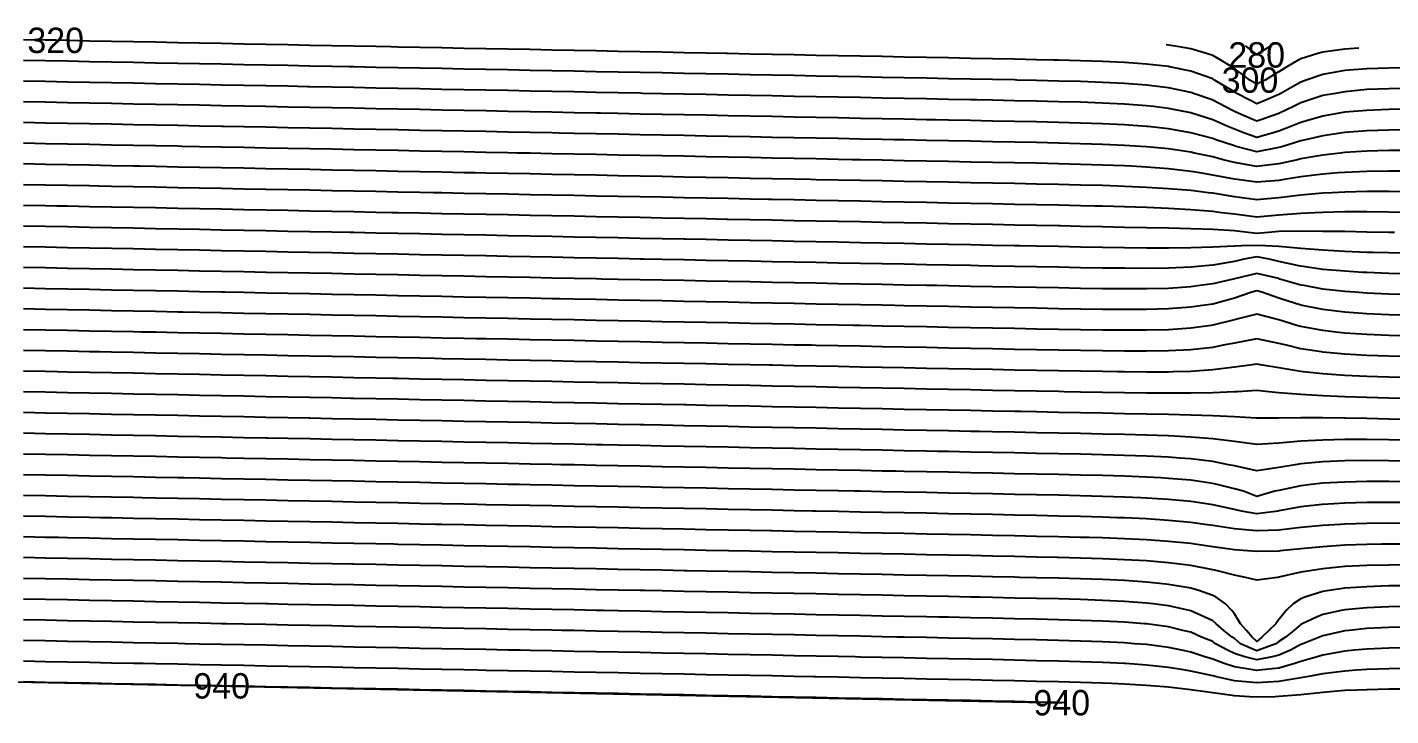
# Model space of a CAD drawing. Header units: metres. Extents: x 2416 to 4584, y 31 to 133.
# Drawn here: x 4315.7 to 4450, y 31.4 to 99.3 of the extents above; entities that cross this region are included whole.
import ezdxf
from ezdxf.enums import TextEntityAlignment as Align

# ---------------------------------------------------------------- set-up
doc = ezdxf.new("R2010")
doc.units = ezdxf.units.M
for name, color, linetype in [('Vs_280', 7, 'Continuous'), ('Vs_300', 7, 'Continuous'), ('Vs_320', 7, 'Continuous'), ('Vs_340', 7, 'Continuous'), ('Vs_360', 7, 'Continuous'), ('Vs_380', 7, 'Continuous'), ('Vs_400', 7, 'Continuous'), ('Vs_420', 7, 'Continuous'), ('Vs_440', 7, 'Continuous'), ('Vs_460', 7, 'Continuous'), ('Vs_480', 7, 'Continuous'), ('Vs_500', 7, 'Continuous'), ('Vs_520', 7, 'Continuous'), ('Vs_540', 7, 'Continuous'), ('Vs_560', 7, 'Continuous'), ('Vs_580', 7, 'Continuous'), ('Vs_600', 7, 'Continuous'), ('Vs_620', 7, 'Continuous'), ('Vs_640', 7, 'Continuous'), ('Vs_660', 7, 'Continuous'), ('Vs_680', 7, 'Continuous'), ('Vs_700', 7, 'Continuous'), ('Vs_720', 7, 'Continuous'), ('Vs_740', 7, 'Continuous'), ('Vs_760', 7, 'Continuous'), ('Vs_780', 7, 'Continuous'), ('Vs_800', 7, 'Continuous'), ('Vs_820', 7, 'Continuous'), ('Vs_840', 7, 'Continuous'), ('Vs_860', 7, 'Continuous'), ('Vs_880', 7, 'Continuous'), ('Vs_900', 7, 'Continuous'), ('Vs_920', 7, 'Continuous'), ('Vs_940', 7, 'Continuous')]:
    doc.layers.add(name, color=color, linetype=linetype)

msp = doc.modelspace()

# ---------------------------------------------------------------- linework, layer by layer
at = {"layer": 'Vs_280'}
msp.add_lwpolyline([(4438.09, 97.36), (4438.02, 97.33), (4436.92, 96.67), (4436.77, 96.54), (4436.66, 96.67), (4435.79, 97.33), (4435.68, 97.4)], dxfattribs=at)
at = {"layer": 'Vs_300'}
msp.add_lwpolyline([(4446.82, 97.2), (4445.44, 97.11), (4443.28, 96.81), (4442.8, 96.67), (4441.11, 96.16), (4440.85, 96.02), (4439.73, 95.37), (4438.94, 94.88), (4438.67, 94.71), (4437.59, 94.06), (4436.77, 93.67), (4436.11, 94.06), (4435.24, 94.71), (4434.6, 95.18), (4434.31, 95.37), (4433.25, 96.02), (4432.44, 96.47), (4431.82, 96.67), (4430.27, 97.14), (4429.16, 97.33), (4428.1, 97.5), (4427.85, 97.52)], dxfattribs=at)
at = {"layer": 'Vs_320'}
msp.add_lwpolyline([(4451.95, 95.27), (4449.78, 95.25), (4447.61, 95.18), (4445.44, 95), (4443.81, 94.71), (4443.28, 94.62), (4441.65, 94.06), (4441.11, 93.87), (4440.31, 93.41), (4439.14, 92.75), (4438.94, 92.65), (4437.72, 92.1), (4436.77, 91.73), (4436.02, 92.1), (4434.83, 92.75), (4434.6, 92.9), (4433.72, 93.41), (4432.62, 94.06), (4432.44, 94.17), (4430.95, 94.71), (4430.27, 94.95), (4428.2, 95.37), (4428.1, 95.39), (4425.93, 95.63), (4423.76, 95.78), (4421.59, 95.88), (4419.43, 95.95), (4417.26, 96.01), (4416.79, 96.02), (4415.09, 96.06), (4412.92, 96.11), (4410.75, 96.15), (4408.59, 96.2), (4406.42, 96.24), (4404.25, 96.28), (4402.08, 96.33), (4399.91, 96.37), (4397.75, 96.41), (4395.58, 96.45), (4393.41, 96.5), (4391.24, 96.54), (4389.07, 96.58), (4386.91, 96.63), (4384.74, 96.67), (4384.51, 96.67), (4382.57, 96.71), (4380.4, 96.75), (4378.23, 96.8), (4376.07, 96.84), (4373.9, 96.88), (4371.73, 96.93), (4369.56, 96.97), (4367.39, 97.01), (4365.23, 97.06), (4363.06, 97.1), (4360.89, 97.14), (4358.72, 97.18), (4356.55, 97.23), (4354.38, 97.27), (4352.22, 97.31), (4351.52, 97.33), (4350.05, 97.36), (4347.88, 97.4), (4345.71, 97.44), (4343.54, 97.48), (4341.38, 97.53), (4339.21, 97.57), (4337.04, 97.61), (4334.87, 97.66), (4332.7, 97.7), (4330.54, 97.74), (4328.37, 97.79), (4326.2, 97.83), (4324.03, 97.87), (4321.86, 97.91), (4319.7, 97.96), (4318.53, 97.98), (4317.53, 98), (4315.36, 98.04)], dxfattribs=at)
at = {"layer": 'Vs_340'}
msp.add_lwpolyline([(4451.95, 93.23), (4449.78, 93.2), (4447.61, 93.12), (4445.44, 92.92), (4444.52, 92.75), (4443.28, 92.53), (4442.01, 92.1), (4441.11, 91.81), (4440.4, 91.45), (4439.02, 90.79), (4438.94, 90.76), (4437.18, 90.14), (4436.77, 90.01), (4436.44, 90.14), (4434.94, 90.79), (4434.6, 90.97), (4433.64, 91.45), (4432.44, 92.08), (4432.38, 92.1), (4430.54, 92.75), (4430.27, 92.85), (4428.1, 93.31), (4427.28, 93.41), (4425.93, 93.57), (4423.76, 93.73), (4421.59, 93.83), (4419.43, 93.91), (4417.26, 93.97), (4415.09, 94.02), (4413.15, 94.06), (4412.92, 94.07), (4410.75, 94.11), (4408.59, 94.15), (4406.42, 94.2), (4404.25, 94.24), (4402.08, 94.28), (4399.91, 94.33), (4397.75, 94.37), (4395.58, 94.41), (4393.41, 94.46), (4391.24, 94.5), (4389.07, 94.54), (4386.91, 94.58), (4384.74, 94.63), (4382.57, 94.67), (4380.4, 94.71), (4380.4, 94.71), (4378.23, 94.76), (4376.07, 94.8), (4373.9, 94.84), (4371.73, 94.89), (4369.56, 94.93), (4367.39, 94.97), (4365.23, 95.01), (4363.06, 95.06), (4360.89, 95.1), (4358.72, 95.14), (4356.55, 95.19), (4354.38, 95.23), (4352.22, 95.27), (4350.05, 95.31), (4347.88, 95.36), (4347.41, 95.37), (4345.71, 95.4), (4343.54, 95.44), (4341.38, 95.49), (4339.21, 95.53), (4337.04, 95.57), (4334.87, 95.62), (4332.7, 95.66), (4330.54, 95.7), (4328.37, 95.74), (4326.2, 95.79), (4324.03, 95.83), (4321.86, 95.87), (4319.7, 95.92), (4317.53, 95.96), (4315.36, 96)], dxfattribs=at)
at = {"layer": 'Vs_360'}
msp.add_lwpolyline([(4451.95, 91.19), (4449.78, 91.16), (4447.61, 91.08), (4445.44, 90.89), (4444.88, 90.79), (4443.28, 90.52), (4441.99, 90.14), (4441.11, 89.89), (4440.13, 89.49), (4438.94, 89.04), (4438.29, 88.83), (4436.77, 88.41), (4435.56, 88.83), (4434.6, 89.22), (4433.94, 89.49), (4432.44, 90.14), (4432.44, 90.15), (4430.38, 90.79), (4430.27, 90.83), (4428.1, 91.27), (4426.6, 91.45), (4425.93, 91.53), (4423.76, 91.69), (4421.59, 91.79), (4419.43, 91.87), (4417.26, 91.93), (4415.09, 91.98), (4412.92, 92.02), (4410.75, 92.07), (4409.21, 92.1), (4408.59, 92.11), (4406.42, 92.16), (4404.25, 92.2), (4402.08, 92.24), (4399.91, 92.29), (4397.75, 92.33), (4395.58, 92.37), (4393.41, 92.41), (4391.24, 92.46), (4389.07, 92.5), (4386.91, 92.54), (4384.74, 92.59), (4382.57, 92.63), (4380.4, 92.67), (4378.23, 92.72), (4376.29, 92.75), (4376.07, 92.76), (4373.9, 92.8), (4371.73, 92.84), (4369.56, 92.89), (4367.39, 92.93), (4365.23, 92.97), (4363.06, 93.02), (4360.89, 93.06), (4358.72, 93.1), (4356.55, 93.14), (4354.38, 93.19), (4352.22, 93.23), (4350.05, 93.27), (4347.88, 93.32), (4345.71, 93.36), (4343.54, 93.4), (4343.3, 93.41), (4341.38, 93.45), (4339.21, 93.49), (4337.04, 93.53), (4334.87, 93.57), (4332.7, 93.62), (4330.54, 93.66), (4328.37, 93.7), (4326.2, 93.75), (4324.03, 93.79), (4321.86, 93.83), (4319.7, 93.87), (4317.53, 93.92), (4315.36, 93.96)], dxfattribs=at)
at = {"layer": 'Vs_380'}
msp.add_lwpolyline([(4451.95, 89.15), (4449.78, 89.13), (4447.61, 89.06), (4445.44, 88.9), (4445.02, 88.83), (4443.28, 88.58), (4441.59, 88.18), (4441.11, 88.07), (4439.34, 87.53), (4438.94, 87.42), (4436.77, 86.99), (4434.74, 87.53), (4434.6, 87.57), (4432.76, 88.18), (4432.44, 88.3), (4430.42, 88.83), (4430.27, 88.88), (4428.1, 89.26), (4426.06, 89.49), (4425.93, 89.5), (4423.76, 89.65), (4421.59, 89.75), (4419.43, 89.83), (4417.26, 89.88), (4415.09, 89.94), (4412.92, 89.98), (4410.75, 90.03), (4408.59, 90.07), (4406.42, 90.12), (4405.15, 90.14), (4404.25, 90.16), (4402.08, 90.2), (4399.91, 90.24), (4397.75, 90.29), (4395.58, 90.33), (4393.41, 90.37), (4391.24, 90.42), (4389.07, 90.46), (4386.91, 90.5), (4384.74, 90.55), (4382.57, 90.59), (4380.4, 90.63), (4378.23, 90.67), (4376.07, 90.72), (4373.9, 90.76), (4372.18, 90.79), (4371.73, 90.8), (4369.56, 90.85), (4367.39, 90.89), (4365.23, 90.93), (4363.06, 90.97), (4360.89, 91.02), (4358.72, 91.06), (4356.55, 91.1), (4354.38, 91.15), (4352.22, 91.19), (4350.05, 91.23), (4347.88, 91.28), (4345.71, 91.32), (4343.54, 91.36), (4341.38, 91.4), (4339.21, 91.45), (4339.18, 91.45), (4337.04, 91.49), (4334.87, 91.53), (4332.7, 91.58), (4330.54, 91.62), (4328.37, 91.66), (4326.2, 91.7), (4324.03, 91.75), (4321.86, 91.79), (4319.7, 91.83), (4317.53, 91.88), (4315.36, 91.92)], dxfattribs=at)
at = {"layer": 'Vs_400'}
msp.add_lwpolyline([(4451.95, 87.12), (4449.78, 87.11), (4447.61, 87.05), (4445.44, 86.93), (4445, 86.87), (4443.28, 86.68), (4441.11, 86.3), (4440.8, 86.22), (4438.94, 85.82), (4437.01, 85.57), (4436.77, 85.54), (4436.6, 85.57), (4434.6, 85.95), (4433.48, 86.22), (4432.44, 86.5), (4430.66, 86.87), (4430.27, 86.96), (4428.1, 87.28), (4425.93, 87.49), (4425.33, 87.53), (4423.76, 87.63), (4421.59, 87.72), (4419.43, 87.79), (4417.26, 87.85), (4415.09, 87.9), (4412.92, 87.94), (4410.75, 87.99), (4408.59, 88.03), (4406.42, 88.07), (4404.25, 88.12), (4402.08, 88.16), (4401.05, 88.18), (4399.91, 88.2), (4397.75, 88.25), (4395.58, 88.29), (4393.41, 88.33), (4391.24, 88.38), (4389.07, 88.42), (4386.91, 88.46), (4384.74, 88.5), (4382.57, 88.55), (4380.4, 88.59), (4378.23, 88.63), (4376.07, 88.68), (4373.9, 88.72), (4371.73, 88.76), (4369.56, 88.8), (4368.07, 88.83), (4367.39, 88.85), (4365.23, 88.89), (4363.06, 88.93), (4360.89, 88.98), (4358.72, 89.02), (4356.55, 89.06), (4354.38, 89.11), (4352.22, 89.15), (4350.05, 89.19), (4347.88, 89.23), (4345.71, 89.28), (4343.54, 89.32), (4341.38, 89.36), (4339.21, 89.41), (4337.04, 89.45), (4335.07, 89.49), (4334.87, 89.49), (4332.7, 89.53), (4330.54, 89.58), (4328.37, 89.62), (4326.2, 89.66), (4324.03, 89.71), (4321.86, 89.75), (4319.7, 89.79), (4317.53, 89.83), (4315.36, 89.88)], dxfattribs=at)
at = {"layer": 'Vs_420'}
msp.add_lwpolyline([(4451.95, 85.09), (4449.78, 85.09), (4447.61, 85.06), (4445.44, 84.97), (4444.79, 84.91), (4443.28, 84.79), (4441.11, 84.52), (4439.48, 84.26), (4438.94, 84.18), (4436.77, 83.99), (4434.84, 84.26), (4434.6, 84.29), (4432.44, 84.71), (4431.16, 84.91), (4430.27, 85.06), (4428.1, 85.32), (4425.93, 85.49), (4424.45, 85.57), (4423.76, 85.6), (4421.59, 85.69), (4419.43, 85.75), (4417.26, 85.81), (4415.09, 85.86), (4412.92, 85.9), (4410.75, 85.95), (4408.59, 85.99), (4406.42, 86.03), (4404.25, 86.08), (4402.08, 86.12), (4399.91, 86.16), (4397.75, 86.21), (4396.95, 86.22), (4395.58, 86.25), (4393.41, 86.29), (4391.24, 86.33), (4389.07, 86.38), (4386.91, 86.42), (4384.74, 86.46), (4382.57, 86.51), (4380.4, 86.55), (4378.23, 86.59), (4376.07, 86.63), (4373.9, 86.68), (4371.73, 86.72), (4369.56, 86.76), (4367.39, 86.81), (4365.23, 86.85), (4363.95, 86.87), (4363.06, 86.89), (4360.89, 86.94), (4358.72, 86.98), (4356.55, 87.02), (4354.38, 87.06), (4352.22, 87.11), (4350.05, 87.15), (4347.88, 87.19), (4345.71, 87.24), (4343.54, 87.28), (4341.38, 87.32), (4339.21, 87.36), (4337.04, 87.41), (4334.87, 87.45), (4332.7, 87.49), (4330.96, 87.53), (4330.54, 87.54), (4328.37, 87.58), (4326.2, 87.62), (4324.03, 87.66), (4321.86, 87.71), (4319.7, 87.75), (4317.53, 87.79), (4315.36, 87.84)], dxfattribs=at)
at = {"layer": 'Vs_440'}
msp.add_lwpolyline([(4451.95, 83.06), (4449.78, 83.07), (4447.61, 83.07), (4445.44, 83.02), (4444.2, 82.95), (4443.28, 82.91), (4441.11, 82.72), (4438.94, 82.46), (4437.11, 82.3), (4436.77, 82.27), (4436.56, 82.3), (4434.6, 82.57), (4432.44, 82.91), (4432.02, 82.95), (4430.27, 83.17), (4428.1, 83.36), (4425.93, 83.49), (4423.76, 83.59), (4423.12, 83.61), (4421.59, 83.66), (4419.43, 83.72), (4417.26, 83.77), (4415.09, 83.82), (4412.92, 83.86), (4410.75, 83.91), (4408.59, 83.95), (4406.42, 83.99), (4404.25, 84.04), (4402.08, 84.08), (4399.91, 84.12), (4397.75, 84.16), (4395.58, 84.21), (4393.41, 84.25), (4392.83, 84.26), (4391.24, 84.29), (4389.07, 84.34), (4386.91, 84.38), (4384.74, 84.42), (4382.57, 84.46), (4380.4, 84.51), (4378.23, 84.55), (4376.07, 84.59), (4373.9, 84.64), (4371.73, 84.68), (4369.56, 84.72), (4367.39, 84.77), (4365.23, 84.81), (4363.06, 84.85), (4360.89, 84.89), (4359.84, 84.91), (4358.72, 84.94), (4356.55, 84.98), (4354.38, 85.02), (4352.22, 85.07), (4350.05, 85.11), (4347.88, 85.15), (4345.71, 85.19), (4343.54, 85.24), (4341.38, 85.28), (4339.21, 85.32), (4337.04, 85.37), (4334.87, 85.41), (4332.7, 85.45), (4330.54, 85.49), (4328.37, 85.54), (4326.85, 85.57), (4326.2, 85.58), (4324.03, 85.62), (4321.86, 85.67), (4319.7, 85.71), (4317.53, 85.75), (4315.36, 85.8)], dxfattribs=at)
at = {"layer": 'Vs_460'}
msp.add_lwpolyline([(4451.95, 81.03), (4449.78, 81.06), (4447.61, 81.08), (4445.44, 81.07), (4443.28, 81.03), (4442.51, 80.99), (4441.11, 80.93), (4438.94, 80.74), (4436.77, 80.57), (4434.6, 80.85), (4433.32, 80.99), (4432.44, 81.1), (4430.27, 81.28), (4428.1, 81.41), (4425.93, 81.5), (4423.76, 81.57), (4421.59, 81.63), (4420.84, 81.65), (4419.43, 81.68), (4417.26, 81.73), (4415.09, 81.78), (4412.92, 81.82), (4410.75, 81.86), (4408.59, 81.91), (4406.42, 81.95), (4404.25, 81.99), (4402.08, 82.04), (4399.91, 82.08), (4397.75, 82.12), (4395.58, 82.17), (4393.41, 82.21), (4391.24, 82.25), (4389.07, 82.29), (4388.72, 82.3), (4386.91, 82.34), (4384.74, 82.38), (4382.57, 82.42), (4380.4, 82.47), (4378.23, 82.51), (4376.07, 82.55), (4373.9, 82.6), (4371.73, 82.64), (4369.56, 82.68), (4367.39, 82.72), (4365.23, 82.77), (4363.06, 82.81), (4360.89, 82.85), (4358.72, 82.9), (4356.55, 82.94), (4355.73, 82.95), (4354.38, 82.98), (4352.22, 83.02), (4350.05, 83.07), (4347.88, 83.11), (4345.71, 83.15), (4343.54, 83.2), (4341.38, 83.24), (4339.21, 83.28), (4337.04, 83.32), (4334.87, 83.37), (4332.7, 83.41), (4330.54, 83.45), (4328.37, 83.5), (4326.2, 83.54), (4324.03, 83.58), (4322.74, 83.61), (4321.86, 83.63), (4319.7, 83.67), (4317.53, 83.71), (4315.36, 83.75)], dxfattribs=at)
at = {"layer": 'Vs_480'}
msp.add_lwpolyline([(4450.33, 79.04), (4449.78, 79.05), (4447.61, 79.09), (4445.44, 79.13), (4443.28, 79.16), (4441.11, 79.18), (4438.94, 79.13), (4437.93, 79.04), (4436.77, 78.95), (4435.93, 79.04), (4434.6, 79.22), (4432.44, 79.33), (4430.27, 79.4), (4428.1, 79.46), (4425.93, 79.51), (4423.76, 79.55), (4421.59, 79.6), (4419.43, 79.65), (4417.46, 79.69), (4417.26, 79.69), (4415.09, 79.74), (4412.92, 79.78), (4410.75, 79.82), (4408.59, 79.87), (4406.42, 79.91), (4404.25, 79.95), (4402.08, 80), (4399.91, 80.04), (4397.75, 80.08), (4395.58, 80.12), (4393.41, 80.17), (4391.24, 80.21), (4389.07, 80.25), (4386.91, 80.3), (4384.74, 80.34), (4384.61, 80.34), (4382.57, 80.38), (4380.4, 80.43), (4378.23, 80.47), (4376.07, 80.51), (4373.9, 80.55), (4371.73, 80.6), (4369.56, 80.64), (4367.39, 80.68), (4365.23, 80.73), (4363.06, 80.77), (4360.89, 80.81), (4358.72, 80.85), (4356.55, 80.9), (4354.38, 80.94), (4352.22, 80.98), (4351.62, 80.99), (4350.05, 81.03), (4347.88, 81.07), (4345.71, 81.11), (4343.54, 81.15), (4341.38, 81.2), (4339.21, 81.24), (4337.04, 81.28), (4334.87, 81.33), (4332.7, 81.37), (4330.54, 81.41), (4328.37, 81.46), (4326.2, 81.5), (4324.03, 81.54), (4321.86, 81.58), (4319.7, 81.63), (4318.63, 81.65), (4317.53, 81.67), (4315.36, 81.71)], dxfattribs=at)
at = {"layer": 'Vs_500'}
msp.add_lwpolyline([(4451.95, 76.98), (4449.78, 77.03), (4448.23, 77.08), (4447.61, 77.09), (4445.44, 77.18), (4443.28, 77.3), (4441.11, 77.47), (4438.94, 77.66), (4437.63, 77.73), (4436.77, 77.76), (4435.28, 77.73), (4434.6, 77.71), (4432.44, 77.6), (4430.27, 77.53), (4428.1, 77.5), (4425.93, 77.51), (4423.76, 77.54), (4421.59, 77.57), (4419.43, 77.61), (4417.26, 77.65), (4415.09, 77.7), (4413.48, 77.73), (4412.92, 77.74), (4410.75, 77.78), (4408.59, 77.83), (4406.42, 77.87), (4404.25, 77.91), (4402.08, 77.95), (4399.91, 78), (4397.75, 78.04), (4395.58, 78.08), (4393.41, 78.13), (4391.24, 78.17), (4389.07, 78.21), (4386.91, 78.26), (4384.74, 78.3), (4382.57, 78.34), (4380.5, 78.38), (4380.4, 78.38), (4378.23, 78.43), (4376.07, 78.47), (4373.9, 78.51), (4371.73, 78.56), (4369.56, 78.6), (4367.39, 78.64), (4365.23, 78.68), (4363.06, 78.73), (4360.89, 78.77), (4358.72, 78.81), (4356.55, 78.86), (4354.38, 78.9), (4352.22, 78.94), (4350.05, 78.98), (4347.88, 79.03), (4347.51, 79.04), (4345.71, 79.07), (4343.54, 79.11), (4341.38, 79.16), (4339.21, 79.2), (4337.04, 79.24), (4334.87, 79.29), (4332.7, 79.33), (4330.54, 79.37), (4328.37, 79.41), (4326.2, 79.46), (4324.03, 79.5), (4321.86, 79.54), (4319.7, 79.59), (4317.53, 79.63), (4315.36, 79.67)], dxfattribs=at)
at = {"layer": 'Vs_520'}
msp.add_lwpolyline([(4451.95, 74.94), (4449.78, 75.01), (4447.61, 75.09), (4447.19, 75.12), (4445.44, 75.22), (4443.28, 75.41), (4441.11, 75.73), (4440.93, 75.77), (4438.94, 76.18), (4437.99, 76.42), (4436.77, 76.64), (4435.52, 76.42), (4434.6, 76.19), (4432.44, 75.84), (4431.69, 75.77), (4430.27, 75.63), (4428.1, 75.54), (4425.93, 75.51), (4423.76, 75.52), (4421.59, 75.54), (4419.43, 75.58), (4417.26, 75.62), (4415.09, 75.66), (4412.92, 75.7), (4410.75, 75.74), (4409.39, 75.77), (4408.59, 75.78), (4406.42, 75.83), (4404.25, 75.87), (4402.08, 75.91), (4399.91, 75.96), (4397.75, 76), (4395.58, 76.04), (4393.41, 76.09), (4391.24, 76.13), (4389.07, 76.17), (4386.91, 76.21), (4384.74, 76.26), (4382.57, 76.3), (4380.4, 76.34), (4378.23, 76.39), (4376.39, 76.42), (4376.07, 76.43), (4373.9, 76.47), (4371.73, 76.51), (4369.56, 76.56), (4367.39, 76.6), (4365.23, 76.64), (4363.06, 76.69), (4360.89, 76.73), (4358.72, 76.77), (4356.55, 76.81), (4354.38, 76.86), (4352.22, 76.9), (4350.05, 76.94), (4347.88, 76.99), (4345.71, 77.03), (4343.54, 77.07), (4343.39, 77.08), (4341.38, 77.12), (4339.21, 77.16), (4337.04, 77.2), (4334.87, 77.24), (4332.7, 77.29), (4330.54, 77.33), (4328.37, 77.37), (4326.2, 77.42), (4324.03, 77.46), (4321.86, 77.5), (4319.7, 77.54), (4317.53, 77.59), (4315.36, 77.63)], dxfattribs=at)
at = {"layer": 'Vs_540'}
msp.add_lwpolyline([(4451.95, 72.91), (4449.78, 72.98), (4447.61, 73.07), (4446.43, 73.16), (4445.44, 73.22), (4443.28, 73.47), (4441.46, 73.81), (4441.11, 73.87), (4439.06, 74.46), (4438.94, 74.5), (4436.77, 75.01), (4434.6, 74.49), (4434.46, 74.46), (4432.44, 73.98), (4431.16, 73.81), (4430.27, 73.68), (4428.1, 73.54), (4425.93, 73.49), (4423.76, 73.49), (4421.59, 73.51), (4419.43, 73.54), (4417.26, 73.58), (4415.09, 73.62), (4412.92, 73.66), (4410.75, 73.7), (4408.59, 73.74), (4406.42, 73.79), (4405.27, 73.81), (4404.25, 73.83), (4402.08, 73.87), (4399.91, 73.92), (4397.75, 73.96), (4395.58, 74), (4393.41, 74.04), (4391.24, 74.09), (4389.07, 74.13), (4386.91, 74.17), (4384.74, 74.22), (4382.57, 74.26), (4380.4, 74.3), (4378.23, 74.34), (4376.07, 74.39), (4373.9, 74.43), (4372.28, 74.46), (4371.73, 74.47), (4369.56, 74.52), (4367.39, 74.56), (4365.23, 74.6), (4363.06, 74.64), (4360.89, 74.69), (4358.72, 74.73), (4356.55, 74.77), (4354.38, 74.82), (4352.22, 74.86), (4350.05, 74.9), (4347.88, 74.95), (4345.71, 74.99), (4343.54, 75.03), (4341.38, 75.07), (4339.28, 75.12), (4339.21, 75.12), (4337.04, 75.16), (4334.87, 75.2), (4332.7, 75.25), (4330.54, 75.29), (4328.37, 75.33), (4326.2, 75.37), (4324.03, 75.42), (4321.86, 75.46), (4319.7, 75.5), (4317.53, 75.55), (4315.36, 75.59)], dxfattribs=at)
at = {"layer": 'Vs_560'}
msp.add_lwpolyline([(4451.95, 70.87), (4449.78, 70.94), (4447.61, 71.04), (4445.45, 71.2), (4445.44, 71.2), (4443.28, 71.45), (4441.29, 71.85), (4441.11, 71.89), (4439.14, 72.5), (4438.94, 72.57), (4437.27, 73.16), (4436.77, 73.3), (4436.28, 73.16), (4434.6, 72.56), (4434.37, 72.5), (4432.44, 72), (4431.42, 71.85), (4430.27, 71.68), (4428.1, 71.52), (4425.93, 71.46), (4423.76, 71.45), (4421.59, 71.47), (4419.43, 71.5), (4417.26, 71.54), (4415.09, 71.58), (4412.92, 71.62), (4410.75, 71.66), (4408.59, 71.7), (4406.42, 71.75), (4404.25, 71.79), (4402.08, 71.83), (4401.16, 71.85), (4399.91, 71.87), (4397.75, 71.92), (4395.58, 71.96), (4393.41, 72), (4391.24, 72.05), (4389.07, 72.09), (4386.91, 72.13), (4384.74, 72.17), (4382.57, 72.22), (4380.4, 72.26), (4378.23, 72.3), (4376.07, 72.35), (4373.9, 72.39), (4371.73, 72.43), (4369.56, 72.47), (4368.16, 72.5), (4367.39, 72.52), (4365.23, 72.56), (4363.06, 72.6), (4360.89, 72.65), (4358.72, 72.69), (4356.55, 72.73), (4354.38, 72.78), (4352.22, 72.82), (4350.05, 72.86), (4347.88, 72.9), (4345.71, 72.95), (4343.54, 72.99), (4341.38, 73.03), (4339.21, 73.08), (4337.04, 73.12), (4335.17, 73.16), (4334.87, 73.16), (4332.7, 73.2), (4330.54, 73.25), (4328.37, 73.29), (4326.2, 73.33), (4324.03, 73.38), (4321.86, 73.42), (4319.7, 73.46), (4317.53, 73.51), (4315.36, 73.55)], dxfattribs=at)
at = {"layer": 'Vs_580'}
msp.add_lwpolyline([(4451.95, 68.83), (4449.78, 68.9), (4447.61, 68.99), (4445.44, 69.14), (4444.55, 69.24), (4443.28, 69.38), (4441.11, 69.78), (4440.73, 69.89), (4438.94, 70.43), (4438.56, 70.54), (4436.77, 71), (4434.96, 70.54), (4434.6, 70.44), (4432.44, 69.91), (4432.3, 69.89), (4430.27, 69.61), (4428.1, 69.47), (4425.93, 69.42), (4423.76, 69.41), (4421.59, 69.43), (4419.43, 69.46), (4417.26, 69.49), (4415.09, 69.53), (4412.92, 69.58), (4410.75, 69.62), (4408.59, 69.66), (4406.42, 69.7), (4404.25, 69.75), (4402.08, 69.79), (4399.91, 69.83), (4397.75, 69.88), (4397.04, 69.89), (4395.58, 69.92), (4393.41, 69.96), (4391.24, 70), (4389.07, 70.05), (4386.91, 70.09), (4384.74, 70.13), (4382.57, 70.18), (4380.4, 70.22), (4378.23, 70.26), (4376.07, 70.3), (4373.9, 70.35), (4371.73, 70.39), (4369.56, 70.43), (4367.39, 70.48), (4365.23, 70.52), (4364.05, 70.54), (4363.06, 70.56), (4360.89, 70.61), (4358.72, 70.65), (4356.55, 70.69), (4354.38, 70.73), (4352.22, 70.78), (4350.05, 70.82), (4347.88, 70.86), (4345.71, 70.91), (4343.54, 70.95), (4341.38, 70.99), (4339.21, 71.03), (4337.04, 71.08), (4334.87, 71.12), (4332.7, 71.16), (4331.06, 71.2), (4330.54, 71.21), (4328.37, 71.25), (4326.2, 71.29), (4324.03, 71.34), (4321.86, 71.38), (4319.7, 71.42), (4317.53, 71.46), (4315.36, 71.51)], dxfattribs=at)
at = {"layer": 'Vs_600'}
msp.add_lwpolyline([(4451.95, 66.78), (4449.78, 66.85), (4447.61, 66.93), (4445.44, 67.06), (4443.28, 67.26), (4443.15, 67.28), (4441.11, 67.59), (4439.69, 67.93), (4438.94, 68.12), (4436.77, 68.56), (4434.6, 68.15), (4433.48, 67.93), (4432.44, 67.73), (4430.27, 67.5), (4428.1, 67.4), (4425.93, 67.36), (4423.76, 67.36), (4421.59, 67.38), (4419.43, 67.42), (4417.26, 67.45), (4415.09, 67.49), (4412.92, 67.53), (4410.75, 67.58), (4408.59, 67.62), (4406.42, 67.66), (4404.25, 67.71), (4402.08, 67.75), (4399.91, 67.79), (4397.75, 67.83), (4395.58, 67.88), (4393.41, 67.92), (4392.93, 67.93), (4391.24, 67.96), (4389.07, 68.01), (4386.91, 68.05), (4384.74, 68.09), (4382.57, 68.13), (4380.4, 68.18), (4378.23, 68.22), (4376.07, 68.26), (4373.9, 68.31), (4371.73, 68.35), (4369.56, 68.39), (4367.39, 68.44), (4365.23, 68.48), (4363.06, 68.52), (4360.89, 68.56), (4359.94, 68.58), (4358.72, 68.61), (4356.55, 68.65), (4354.38, 68.69), (4352.22, 68.74), (4350.05, 68.78), (4347.88, 68.82), (4345.71, 68.86), (4343.54, 68.91), (4341.38, 68.95), (4339.21, 68.99), (4337.04, 69.04), (4334.87, 69.08), (4332.7, 69.12), (4330.54, 69.17), (4328.37, 69.21), (4326.95, 69.24), (4326.2, 69.25), (4324.03, 69.29), (4321.86, 69.34), (4319.7, 69.38), (4317.53, 69.42), (4315.36, 69.47)], dxfattribs=at)
at = {"layer": 'Vs_620'}
msp.add_lwpolyline([(4451.95, 64.73), (4449.78, 64.79), (4447.61, 64.86), (4445.44, 64.96), (4443.28, 65.11), (4441.34, 65.32), (4441.11, 65.34), (4438.94, 65.71), (4437.34, 65.97), (4436.77, 66.08), (4436.1, 65.97), (4434.6, 65.77), (4432.44, 65.5), (4430.27, 65.36), (4428.55, 65.32), (4428.1, 65.3), (4425.93, 65.29), (4423.76, 65.31), (4423.08, 65.32), (4421.59, 65.34), (4419.43, 65.37), (4417.26, 65.41), (4415.09, 65.45), (4412.92, 65.49), (4410.75, 65.54), (4408.59, 65.58), (4406.42, 65.62), (4404.25, 65.66), (4402.08, 65.71), (4399.91, 65.75), (4397.75, 65.79), (4395.58, 65.84), (4393.41, 65.88), (4391.24, 65.92), (4389.07, 65.96), (4388.82, 65.97), (4386.91, 66.01), (4384.74, 66.05), (4382.57, 66.09), (4380.4, 66.14), (4378.23, 66.18), (4376.07, 66.22), (4373.9, 66.27), (4371.73, 66.31), (4369.56, 66.35), (4367.39, 66.39), (4365.23, 66.44), (4363.06, 66.48), (4360.89, 66.52), (4358.72, 66.57), (4356.55, 66.61), (4355.83, 66.62), (4354.38, 66.65), (4352.22, 66.69), (4350.05, 66.74), (4347.88, 66.78), (4345.71, 66.82), (4343.54, 66.87), (4341.38, 66.91), (4339.21, 66.95), (4337.04, 67), (4334.87, 67.04), (4332.7, 67.08), (4330.54, 67.12), (4328.37, 67.17), (4326.2, 67.21), (4324.03, 67.25), (4322.84, 67.28), (4321.86, 67.3), (4319.7, 67.34), (4317.53, 67.38), (4315.36, 67.42)], dxfattribs=at)
at = {"layer": 'Vs_640'}
msp.add_lwpolyline([(4451.09, 62.7), (4449.78, 62.73), (4447.61, 62.79), (4445.44, 62.85), (4443.28, 62.94), (4441.11, 63.07), (4438.94, 63.26), (4437.96, 63.36), (4436.77, 63.48), (4434.89, 63.36), (4434.6, 63.34), (4432.44, 63.24), (4430.27, 63.21), (4428.1, 63.2), (4425.93, 63.22), (4423.76, 63.25), (4421.59, 63.29), (4419.43, 63.33), (4417.82, 63.36), (4417.26, 63.37), (4415.09, 63.41), (4412.92, 63.45), (4410.75, 63.49), (4408.59, 63.54), (4406.42, 63.58), (4404.25, 63.62), (4402.08, 63.67), (4399.91, 63.71), (4397.75, 63.75), (4395.58, 63.79), (4393.41, 63.84), (4391.24, 63.88), (4389.07, 63.92), (4386.91, 63.97), (4384.74, 64.01), (4384.71, 64.01), (4382.57, 64.05), (4380.4, 64.1), (4378.23, 64.14), (4376.07, 64.18), (4373.9, 64.22), (4371.73, 64.27), (4369.56, 64.31), (4367.39, 64.35), (4365.23, 64.4), (4363.06, 64.44), (4360.89, 64.48), (4358.72, 64.52), (4356.55, 64.57), (4354.38, 64.61), (4352.22, 64.65), (4351.72, 64.66), (4350.05, 64.7), (4347.88, 64.74), (4345.71, 64.78), (4343.54, 64.83), (4341.38, 64.87), (4339.21, 64.91), (4337.04, 64.95), (4334.87, 65), (4332.7, 65.04), (4330.54, 65.08), (4328.37, 65.13), (4326.2, 65.17), (4324.03, 65.21), (4321.86, 65.25), (4319.7, 65.3), (4318.72, 65.32), (4317.53, 65.34), (4315.36, 65.38)], dxfattribs=at)
at = {"layer": 'Vs_660'}
msp.add_lwpolyline([(4451.95, 60.63), (4449.78, 60.67), (4447.61, 60.71), (4445.52, 60.74), (4445.44, 60.74), (4443.28, 60.77), (4441.11, 60.78), (4438.94, 60.76), (4436.83, 60.74), (4436.77, 60.74), (4436.76, 60.74), (4434.6, 60.88), (4432.44, 60.98), (4430.27, 61.05), (4428.1, 61.1), (4425.93, 61.15), (4423.76, 61.19), (4421.59, 61.24), (4419.43, 61.28), (4417.26, 61.32), (4415.09, 61.37), (4413.58, 61.4), (4412.92, 61.41), (4410.75, 61.45), (4408.59, 61.5), (4406.42, 61.54), (4404.25, 61.58), (4402.08, 61.62), (4399.91, 61.67), (4397.75, 61.71), (4395.58, 61.75), (4393.41, 61.8), (4391.24, 61.84), (4389.07, 61.88), (4386.91, 61.93), (4384.74, 61.97), (4382.57, 62.01), (4380.6, 62.05), (4380.4, 62.05), (4378.23, 62.1), (4376.07, 62.14), (4373.9, 62.18), (4371.73, 62.23), (4369.56, 62.27), (4367.39, 62.31), (4365.23, 62.35), (4363.06, 62.4), (4360.89, 62.44), (4358.72, 62.48), (4356.55, 62.53), (4354.38, 62.57), (4352.22, 62.61), (4350.05, 62.66), (4347.88, 62.7), (4347.6, 62.7), (4345.71, 62.74), (4343.54, 62.78), (4341.38, 62.83), (4339.21, 62.87), (4337.04, 62.91), (4334.87, 62.96), (4332.7, 63), (4330.54, 63.04), (4328.37, 63.08), (4326.2, 63.13), (4324.03, 63.17), (4321.86, 63.21), (4319.7, 63.26), (4317.53, 63.3), (4315.36, 63.34)], dxfattribs=at)
at = {"layer": 'Vs_680'}
msp.add_lwpolyline([(4451.95, 58.58), (4449.78, 58.62), (4447.61, 58.64), (4445.44, 58.64), (4443.28, 58.6), (4441.11, 58.5), (4438.94, 58.3), (4436.77, 58.16), (4434.6, 58.44), (4432.44, 58.71), (4431.59, 58.78), (4430.27, 58.89), (4428.1, 59), (4425.93, 59.08), (4423.76, 59.14), (4421.59, 59.19), (4419.43, 59.24), (4417.26, 59.28), (4415.09, 59.32), (4412.92, 59.37), (4410.75, 59.41), (4409.46, 59.44), (4408.59, 59.45), (4406.42, 59.5), (4404.25, 59.54), (4402.08, 59.58), (4399.91, 59.63), (4397.75, 59.67), (4395.58, 59.71), (4393.41, 59.76), (4391.24, 59.8), (4389.07, 59.84), (4386.91, 59.88), (4384.74, 59.93), (4382.57, 59.97), (4380.4, 60.01), (4378.23, 60.06), (4376.48, 60.09), (4376.07, 60.1), (4373.9, 60.14), (4371.73, 60.18), (4369.56, 60.23), (4367.39, 60.27), (4365.23, 60.31), (4363.06, 60.36), (4360.89, 60.4), (4358.72, 60.44), (4356.55, 60.49), (4354.38, 60.53), (4352.22, 60.57), (4350.05, 60.61), (4347.88, 60.66), (4345.71, 60.7), (4343.54, 60.74), (4343.49, 60.74), (4341.38, 60.79), (4339.21, 60.83), (4337.04, 60.87), (4334.87, 60.91), (4332.7, 60.96), (4330.54, 61), (4328.37, 61.04), (4326.2, 61.09), (4324.03, 61.13), (4321.86, 61.17), (4319.7, 61.21), (4317.53, 61.26), (4315.36, 61.3)], dxfattribs=at)
at = {"layer": 'Vs_700'}
msp.add_lwpolyline([(4451.95, 56.53), (4449.78, 56.56), (4447.61, 56.57), (4445.44, 56.54), (4443.28, 56.46), (4441.11, 56.26), (4440.55, 56.17), (4438.94, 55.89), (4436.77, 55.56), (4434.6, 56.05), (4434.01, 56.17), (4432.44, 56.48), (4430.27, 56.75), (4429.21, 56.82), (4428.1, 56.9), (4425.93, 57.01), (4423.76, 57.08), (4421.59, 57.14), (4419.43, 57.19), (4417.26, 57.24), (4415.09, 57.28), (4412.92, 57.33), (4410.75, 57.37), (4408.59, 57.41), (4406.42, 57.46), (4405.36, 57.48), (4404.25, 57.5), (4402.08, 57.54), (4399.91, 57.59), (4397.75, 57.63), (4395.58, 57.67), (4393.41, 57.71), (4391.24, 57.76), (4389.07, 57.8), (4386.91, 57.84), (4384.74, 57.89), (4382.57, 57.93), (4380.4, 57.97), (4378.23, 58.01), (4376.07, 58.06), (4373.9, 58.1), (4372.37, 58.13), (4371.73, 58.14), (4369.56, 58.19), (4367.39, 58.23), (4365.23, 58.27), (4363.06, 58.32), (4360.89, 58.36), (4358.72, 58.4), (4356.55, 58.44), (4354.38, 58.49), (4352.22, 58.53), (4350.05, 58.57), (4347.88, 58.62), (4345.71, 58.66), (4343.54, 58.7), (4341.38, 58.74), (4339.38, 58.78), (4339.21, 58.79), (4337.04, 58.83), (4334.87, 58.87), (4332.7, 58.92), (4330.54, 58.96), (4328.37, 59), (4326.2, 59.04), (4324.03, 59.09), (4321.86, 59.13), (4319.7, 59.17), (4317.53, 59.22), (4315.36, 59.26)], dxfattribs=at)
at = {"layer": 'Vs_720'}
msp.add_lwpolyline([(4451.95, 54.49), (4449.78, 54.5), (4447.61, 54.5), (4445.44, 54.46), (4443.28, 54.34), (4442.13, 54.21), (4441.11, 54.09), (4438.94, 53.63), (4438.57, 53.56), (4436.77, 53.05), (4435.47, 53.56), (4434.6, 53.8), (4432.88, 54.21), (4432.44, 54.32), (4430.27, 54.63), (4428.1, 54.82), (4427.32, 54.86), (4425.93, 54.94), (4423.76, 55.03), (4421.59, 55.09), (4419.43, 55.14), (4417.26, 55.19), (4415.09, 55.24), (4412.92, 55.28), (4410.75, 55.33), (4408.59, 55.37), (4406.42, 55.42), (4404.25, 55.46), (4402.08, 55.5), (4401.25, 55.52), (4399.91, 55.54), (4397.75, 55.59), (4395.58, 55.63), (4393.41, 55.67), (4391.24, 55.72), (4389.07, 55.76), (4386.91, 55.8), (4384.74, 55.84), (4382.57, 55.89), (4380.4, 55.93), (4378.23, 55.97), (4376.07, 56.02), (4373.9, 56.06), (4371.73, 56.1), (4369.56, 56.15), (4368.26, 56.17), (4367.39, 56.19), (4365.23, 56.23), (4363.06, 56.27), (4360.89, 56.32), (4358.72, 56.36), (4356.55, 56.4), (4354.38, 56.45), (4352.22, 56.49), (4350.05, 56.53), (4347.88, 56.57), (4345.71, 56.62), (4343.54, 56.66), (4341.38, 56.7), (4339.21, 56.75), (4337.04, 56.79), (4335.27, 56.82), (4334.87, 56.83), (4332.7, 56.87), (4330.54, 56.92), (4328.37, 56.96), (4326.2, 57), (4324.03, 57.05), (4321.86, 57.09), (4319.7, 57.13), (4317.53, 57.18), (4315.36, 57.22)], dxfattribs=at)
at = {"layer": 'Vs_740'}
msp.add_lwpolyline([(4451.95, 52.44), (4449.78, 52.45), (4447.61, 52.44), (4445.44, 52.39), (4443.28, 52.26), (4443.21, 52.25), (4441.11, 52.01), (4438.94, 51.61), (4438.87, 51.6), (4436.77, 51.32), (4435.27, 51.6), (4434.6, 51.75), (4432.44, 52.23), (4432.26, 52.25), (4430.27, 52.55), (4428.1, 52.75), (4425.93, 52.88), (4425.37, 52.9), (4423.76, 52.97), (4421.59, 53.04), (4419.43, 53.1), (4417.26, 53.15), (4415.09, 53.2), (4412.92, 53.24), (4410.75, 53.29), (4408.59, 53.33), (4406.42, 53.37), (4404.25, 53.42), (4402.08, 53.46), (4399.91, 53.5), (4397.75, 53.55), (4397.14, 53.56), (4395.58, 53.59), (4393.41, 53.63), (4391.24, 53.67), (4389.07, 53.72), (4386.91, 53.76), (4384.74, 53.8), (4382.57, 53.85), (4380.4, 53.89), (4378.23, 53.93), (4376.07, 53.98), (4373.9, 54.02), (4371.73, 54.06), (4369.56, 54.1), (4367.39, 54.15), (4365.23, 54.19), (4364.15, 54.21), (4363.06, 54.23), (4360.89, 54.28), (4358.72, 54.32), (4356.55, 54.36), (4354.38, 54.4), (4352.22, 54.45), (4350.05, 54.49), (4347.88, 54.53), (4345.71, 54.58), (4343.54, 54.62), (4341.38, 54.66), (4339.21, 54.7), (4337.04, 54.75), (4334.87, 54.79), (4332.7, 54.83), (4331.16, 54.86), (4330.54, 54.88), (4328.37, 54.92), (4326.2, 54.96), (4324.03, 55.01), (4321.86, 55.05), (4319.7, 55.09), (4317.53, 55.13), (4315.36, 55.18)], dxfattribs=at)
at = {"layer": 'Vs_760'}
msp.add_lwpolyline([(4451.95, 50.39), (4449.78, 50.4), (4447.61, 50.38), (4445.44, 50.32), (4445.01, 50.29), (4443.28, 50.19), (4441.11, 49.98), (4438.94, 49.73), (4436.82, 49.64), (4436.77, 49.64), (4436.75, 49.64), (4434.6, 49.84), (4432.44, 50.19), (4431.65, 50.29), (4430.27, 50.48), (4428.1, 50.68), (4425.93, 50.82), (4423.76, 50.92), (4423.04, 50.94), (4421.59, 50.99), (4419.43, 51.05), (4417.26, 51.11), (4415.09, 51.16), (4412.92, 51.2), (4410.75, 51.25), (4408.59, 51.29), (4406.42, 51.33), (4404.25, 51.38), (4402.08, 51.42), (4399.91, 51.46), (4397.75, 51.5), (4395.58, 51.55), (4393.41, 51.59), (4393.03, 51.6), (4391.24, 51.63), (4389.07, 51.68), (4386.91, 51.72), (4384.74, 51.76), (4382.57, 51.81), (4380.4, 51.85), (4378.23, 51.89), (4376.07, 51.93), (4373.9, 51.98), (4371.73, 52.02), (4369.56, 52.06), (4367.39, 52.11), (4365.23, 52.15), (4363.06, 52.19), (4360.89, 52.23), (4360.04, 52.25), (4358.72, 52.28), (4356.55, 52.32), (4354.38, 52.36), (4352.22, 52.41), (4350.05, 52.45), (4347.88, 52.49), (4345.71, 52.53), (4343.54, 52.58), (4341.38, 52.62), (4339.21, 52.66), (4337.04, 52.71), (4334.87, 52.75), (4332.7, 52.79), (4330.54, 52.84), (4328.37, 52.88), (4327.04, 52.9), (4326.2, 52.92), (4324.03, 52.96), (4321.86, 53.01), (4319.7, 53.05), (4317.53, 53.09), (4315.36, 53.14)], dxfattribs=at)
at = {"layer": 'Vs_780'}
msp.add_lwpolyline([(4451.95, 48.34), (4449.78, 48.34), (4449.09, 48.33), (4447.61, 48.31), (4445.44, 48.23), (4443.28, 48.09), (4441.11, 47.88), (4439.07, 47.68), (4438.94, 47.66), (4436.77, 47.6), (4435.87, 47.68), (4434.6, 47.78), (4432.44, 48.09), (4430.67, 48.33), (4430.27, 48.39), (4428.1, 48.6), (4425.93, 48.76), (4423.76, 48.87), (4421.59, 48.95), (4420.28, 48.98), (4419.43, 49.01), (4417.26, 49.06), (4415.09, 49.11), (4412.92, 49.16), (4410.75, 49.2), (4408.59, 49.25), (4406.42, 49.29), (4404.25, 49.33), (4402.08, 49.38), (4399.91, 49.42), (4397.75, 49.46), (4395.58, 49.51), (4393.41, 49.55), (4391.24, 49.59), (4389.07, 49.64), (4388.92, 49.64), (4386.91, 49.68), (4384.74, 49.72), (4382.57, 49.76), (4380.4, 49.81), (4378.23, 49.85), (4376.07, 49.89), (4373.9, 49.94), (4371.73, 49.98), (4369.56, 50.02), (4367.39, 50.06), (4365.23, 50.11), (4363.06, 50.15), (4360.89, 50.19), (4358.72, 50.24), (4356.55, 50.28), (4355.93, 50.29), (4354.38, 50.32), (4352.22, 50.36), (4350.05, 50.41), (4347.88, 50.45), (4345.71, 50.49), (4343.54, 50.54), (4341.38, 50.58), (4339.21, 50.62), (4337.04, 50.67), (4334.87, 50.71), (4332.7, 50.75), (4330.54, 50.79), (4328.37, 50.84), (4326.2, 50.88), (4324.03, 50.92), (4322.93, 50.94), (4321.86, 50.97), (4319.7, 51.01), (4317.53, 51.05), (4315.36, 51.09)], dxfattribs=at)
at = {"layer": 'Vs_800'}
msp.add_lwpolyline([(4451.95, 46.29), (4449.78, 46.28), (4447.61, 46.24), (4445.44, 46.13), (4443.28, 45.92), (4442, 45.72), (4441.11, 45.57), (4438.94, 45.08), (4438.82, 45.07), (4436.77, 44.78), (4435.67, 45.07), (4434.6, 45.27), (4432.92, 45.72), (4432.44, 45.82), (4430.27, 46.23), (4429.17, 46.37), (4428.1, 46.5), (4425.93, 46.69), (4423.76, 46.81), (4421.59, 46.9), (4419.43, 46.96), (4417.26, 47.02), (4417.08, 47.03), (4415.09, 47.07), (4412.92, 47.12), (4410.75, 47.16), (4408.59, 47.21), (4406.42, 47.25), (4404.25, 47.29), (4402.08, 47.34), (4399.91, 47.38), (4397.75, 47.42), (4395.58, 47.47), (4393.41, 47.51), (4391.24, 47.55), (4389.07, 47.59), (4386.91, 47.64), (4384.81, 47.68), (4384.74, 47.68), (4382.57, 47.72), (4380.4, 47.77), (4378.23, 47.81), (4376.07, 47.85), (4373.9, 47.89), (4371.73, 47.94), (4369.56, 47.98), (4367.39, 48.02), (4365.23, 48.07), (4363.06, 48.11), (4360.89, 48.15), (4358.72, 48.19), (4356.55, 48.24), (4354.38, 48.28), (4352.22, 48.32), (4351.81, 48.33), (4350.05, 48.37), (4347.88, 48.41), (4345.71, 48.45), (4343.54, 48.5), (4341.38, 48.54), (4339.21, 48.58), (4337.04, 48.62), (4334.87, 48.67), (4332.7, 48.71), (4330.54, 48.75), (4328.37, 48.8), (4326.2, 48.84), (4324.03, 48.88), (4321.86, 48.92), (4319.7, 48.97), (4318.82, 48.98), (4317.53, 49.01), (4315.36, 49.05)], dxfattribs=at)
at = {"layer": 'Vs_820'}
msp.add_lwpolyline([(4451.95, 44.24), (4449.78, 44.22), (4447.61, 44.15), (4445.44, 43.99), (4443.9, 43.76), (4443.28, 43.66), (4441.52, 43.11), (4441.11, 42.95), (4440.36, 42.45), (4439.67, 41.8), (4439.14, 41.15), (4438.94, 40.92), (4438.65, 40.49), (4437.96, 39.84), (4437.29, 39.19), (4436.77, 38.75), (4436.34, 39.19), (4435.78, 39.84), (4435.17, 40.49), (4434.79, 41.15), (4434.6, 41.47), (4434.32, 41.8), (4433.69, 42.45), (4432.78, 43.11), (4432.44, 43.29), (4431.09, 43.76), (4430.27, 44), (4428.1, 44.38), (4427.83, 44.41), (4425.93, 44.61), (4423.76, 44.75), (4421.59, 44.85), (4419.43, 44.92), (4417.26, 44.98), (4415.09, 45.03), (4413.41, 45.07), (4412.92, 45.08), (4410.75, 45.12), (4408.59, 45.17), (4406.42, 45.21), (4404.25, 45.25), (4402.08, 45.29), (4399.91, 45.34), (4397.75, 45.38), (4395.58, 45.42), (4393.41, 45.47), (4391.24, 45.51), (4389.07, 45.55), (4386.91, 45.6), (4384.74, 45.64), (4382.57, 45.68), (4380.69, 45.72), (4380.4, 45.72), (4378.23, 45.77), (4376.07, 45.81), (4373.9, 45.85), (4371.73, 45.9), (4369.56, 45.94), (4367.39, 45.98), (4365.23, 46.02), (4363.06, 46.07), (4360.89, 46.11), (4358.72, 46.15), (4356.55, 46.2), (4354.38, 46.24), (4352.22, 46.28), (4350.05, 46.33), (4347.88, 46.37), (4347.7, 46.37), (4345.71, 46.41), (4343.54, 46.45), (4341.38, 46.5), (4339.21, 46.54), (4337.04, 46.58), (4334.87, 46.63), (4332.7, 46.67), (4330.54, 46.71), (4328.37, 46.75), (4326.2, 46.8), (4324.03, 46.84), (4321.86, 46.88), (4319.7, 46.93), (4317.53, 46.97), (4315.36, 47.01)], dxfattribs=at)
at = {"layer": 'Vs_840'}
msp.add_lwpolyline([(4451.95, 42.19), (4449.78, 42.17), (4447.61, 42.08), (4445.44, 41.87), (4445.1, 41.8), (4443.28, 41.41), (4442.66, 41.15), (4441.25, 40.49), (4441.11, 40.43), (4440.43, 39.84), (4439.61, 39.19), (4438.94, 38.76), (4438.64, 38.53), (4436.96, 37.88), (4436.77, 37.83), (4436.62, 37.88), (4435.16, 38.53), (4434.6, 39.03), (4434.36, 39.19), (4433.52, 39.84), (4432.77, 40.49), (4432.44, 40.79), (4431.67, 41.15), (4430.27, 41.77), (4430.14, 41.8), (4428.1, 42.26), (4426.59, 42.45), (4425.93, 42.53), (4423.76, 42.7), (4421.59, 42.8), (4419.43, 42.88), (4417.26, 42.94), (4415.09, 42.99), (4412.92, 43.03), (4410.75, 43.08), (4409.49, 43.11), (4408.59, 43.12), (4406.42, 43.17), (4404.25, 43.21), (4402.08, 43.25), (4399.91, 43.3), (4397.75, 43.34), (4395.58, 43.38), (4393.41, 43.43), (4391.24, 43.47), (4389.07, 43.51), (4386.91, 43.55), (4384.74, 43.6), (4382.57, 43.64), (4380.4, 43.68), (4378.23, 43.73), (4376.58, 43.76), (4376.07, 43.77), (4373.9, 43.81), (4371.73, 43.85), (4369.56, 43.9), (4367.39, 43.94), (4365.23, 43.98), (4363.06, 44.03), (4360.89, 44.07), (4358.72, 44.11), (4356.55, 44.16), (4354.38, 44.2), (4352.22, 44.24), (4350.05, 44.28), (4347.88, 44.33), (4345.71, 44.37), (4343.59, 44.41), (4343.54, 44.41), (4341.38, 44.46), (4339.21, 44.5), (4337.04, 44.54), (4334.87, 44.58), (4332.7, 44.63), (4330.54, 44.67), (4328.37, 44.71), (4326.2, 44.76), (4324.03, 44.8), (4321.86, 44.84), (4319.7, 44.89), (4317.53, 44.93), (4315.36, 44.97)], dxfattribs=at)
at = {"layer": 'Vs_860'}
msp.add_lwpolyline([(4451.95, 40.15), (4449.78, 40.12), (4447.61, 40.02), (4445.86, 39.84), (4445.44, 39.8), (4443.28, 39.32), (4442.96, 39.19), (4441.32, 38.53), (4441.11, 38.46), (4440.1, 37.88), (4438.94, 37.39), (4438.29, 37.23), (4436.77, 36.93), (4435.59, 37.23), (4434.6, 37.57), (4433.89, 37.88), (4432.73, 38.53), (4432.44, 38.74), (4431.34, 39.19), (4430.27, 39.66), (4429.51, 39.84), (4428.1, 40.18), (4425.93, 40.48), (4425.71, 40.49), (4423.76, 40.65), (4421.59, 40.76), (4419.43, 40.83), (4417.26, 40.89), (4415.09, 40.95), (4412.92, 40.99), (4410.75, 41.04), (4408.59, 41.08), (4406.42, 41.13), (4405.44, 41.15), (4404.25, 41.17), (4402.08, 41.21), (4399.91, 41.26), (4397.75, 41.3), (4395.58, 41.34), (4393.41, 41.38), (4391.24, 41.43), (4389.07, 41.47), (4386.91, 41.51), (4384.74, 41.56), (4382.57, 41.6), (4380.4, 41.64), (4378.23, 41.68), (4376.07, 41.73), (4373.9, 41.77), (4372.47, 41.8), (4371.73, 41.81), (4369.56, 41.86), (4367.39, 41.9), (4365.23, 41.94), (4363.06, 41.99), (4360.89, 42.03), (4358.72, 42.07), (4356.55, 42.11), (4354.38, 42.16), (4352.22, 42.2), (4350.05, 42.24), (4347.88, 42.29), (4345.71, 42.33), (4343.54, 42.37), (4341.38, 42.41), (4339.48, 42.45), (4339.21, 42.46), (4337.04, 42.5), (4334.87, 42.54), (4332.7, 42.59), (4330.54, 42.63), (4328.37, 42.67), (4326.2, 42.72), (4324.03, 42.76), (4321.86, 42.8), (4319.7, 42.84), (4317.53, 42.89), (4315.36, 42.93)], dxfattribs=at)
at = {"layer": 'Vs_880'}
msp.add_lwpolyline([(4451.95, 38.11), (4449.78, 38.09), (4447.61, 38), (4446.38, 37.88), (4445.44, 37.79), (4443.28, 37.4), (4442.74, 37.23), (4441.11, 36.78), (4440.52, 36.57), (4438.94, 36.13), (4437.03, 35.92), (4436.77, 35.89), (4436.59, 35.92), (4434.6, 36.26), (4433.56, 36.57), (4432.44, 37), (4431.68, 37.23), (4430.27, 37.7), (4429.4, 37.88), (4428.1, 38.16), (4425.93, 38.44), (4424.74, 38.53), (4423.76, 38.61), (4421.59, 38.72), (4419.43, 38.79), (4417.26, 38.85), (4415.09, 38.9), (4412.92, 38.95), (4410.75, 39), (4408.59, 39.04), (4406.42, 39.08), (4404.25, 39.13), (4402.08, 39.17), (4401.34, 39.19), (4399.91, 39.21), (4397.75, 39.26), (4395.58, 39.3), (4393.41, 39.34), (4391.24, 39.39), (4389.07, 39.43), (4386.91, 39.47), (4384.74, 39.51), (4382.57, 39.56), (4380.4, 39.6), (4378.23, 39.64), (4376.07, 39.69), (4373.9, 39.73), (4371.73, 39.77), (4369.56, 39.82), (4368.36, 39.84), (4367.39, 39.86), (4365.23, 39.9), (4363.06, 39.94), (4360.89, 39.99), (4358.72, 40.03), (4356.55, 40.07), (4354.38, 40.12), (4352.22, 40.16), (4350.05, 40.2), (4347.88, 40.24), (4345.71, 40.29), (4343.54, 40.33), (4341.38, 40.37), (4339.21, 40.42), (4337.04, 40.46), (4335.37, 40.49), (4334.87, 40.5), (4332.7, 40.55), (4330.54, 40.59), (4328.37, 40.63), (4326.2, 40.67), (4324.03, 40.72), (4321.86, 40.76), (4319.7, 40.8), (4317.53, 40.85), (4315.36, 40.89)], dxfattribs=at)
at = {"layer": 'Vs_900'}
msp.add_lwpolyline([(4451.95, 36.08), (4449.78, 36.06), (4447.61, 35.99), (4446.58, 35.92), (4445.44, 35.84), (4443.28, 35.56), (4441.7, 35.27), (4441.11, 35.17), (4438.94, 34.8), (4436.77, 34.67), (4434.6, 34.89), (4432.82, 35.27), (4432.44, 35.36), (4430.27, 35.84), (4429.75, 35.92), (4428.1, 36.2), (4425.93, 36.43), (4423.88, 36.57), (4423.76, 36.58), (4421.59, 36.68), (4419.43, 36.75), (4417.26, 36.81), (4415.09, 36.86), (4412.92, 36.91), (4410.75, 36.96), (4408.59, 37), (4406.42, 37.04), (4404.25, 37.09), (4402.08, 37.13), (4399.91, 37.17), (4397.75, 37.22), (4397.24, 37.23), (4395.58, 37.26), (4393.41, 37.3), (4391.24, 37.34), (4389.07, 37.39), (4386.91, 37.43), (4384.74, 37.47), (4382.57, 37.52), (4380.4, 37.56), (4378.23, 37.6), (4376.07, 37.65), (4373.9, 37.69), (4371.73, 37.73), (4369.56, 37.77), (4367.39, 37.82), (4365.23, 37.86), (4364.25, 37.88), (4363.06, 37.9), (4360.89, 37.95), (4358.72, 37.99), (4356.55, 38.03), (4354.38, 38.07), (4352.22, 38.12), (4350.05, 38.16), (4347.88, 38.2), (4345.71, 38.25), (4343.54, 38.29), (4341.38, 38.33), (4339.21, 38.38), (4337.04, 38.42), (4334.87, 38.46), (4332.7, 38.5), (4331.25, 38.53), (4330.54, 38.55), (4328.37, 38.59), (4326.2, 38.63), (4324.03, 38.68), (4321.86, 38.72), (4319.7, 38.76), (4317.53, 38.8), (4315.36, 38.85)], dxfattribs=at)
at = {"layer": 'Vs_920'}
msp.add_lwpolyline([(4451.95, 34.05), (4449.78, 34.04), (4447.61, 34), (4446.66, 33.96), (4445.44, 33.91), (4443.28, 33.74), (4441.11, 33.51), (4438.94, 33.32), (4438.58, 33.31), (4436.77, 33.26), (4436.06, 33.31), (4434.6, 33.4), (4432.44, 33.69), (4430.51, 33.96), (4430.27, 34), (4428.1, 34.25), (4425.93, 34.43), (4423.76, 34.56), (4422.47, 34.61), (4421.59, 34.65), (4419.43, 34.72), (4417.26, 34.77), (4415.09, 34.82), (4412.92, 34.87), (4410.75, 34.92), (4408.59, 34.96), (4406.42, 35), (4404.25, 35.05), (4402.08, 35.09), (4399.91, 35.13), (4397.75, 35.17), (4395.58, 35.22), (4393.41, 35.26), (4393.13, 35.27), (4391.24, 35.3), (4389.07, 35.35), (4386.91, 35.39), (4384.74, 35.43), (4382.57, 35.48), (4380.4, 35.52), (4378.23, 35.56), (4376.07, 35.6), (4373.9, 35.65), (4371.73, 35.69), (4369.56, 35.73), (4367.39, 35.78), (4365.23, 35.82), (4363.06, 35.86), (4360.89, 35.9), (4360.14, 35.92), (4358.72, 35.95), (4356.55, 35.99), (4354.38, 36.03), (4352.22, 36.08), (4350.05, 36.12), (4347.88, 36.16), (4345.71, 36.21), (4343.54, 36.25), (4341.38, 36.29), (4339.21, 36.33), (4337.04, 36.38), (4334.87, 36.42), (4332.7, 36.46), (4330.54, 36.51), (4328.37, 36.55), (4327.14, 36.57), (4326.2, 36.59), (4324.03, 36.63), (4321.86, 36.68), (4319.7, 36.72), (4317.53, 36.76), (4315.36, 36.81)], dxfattribs=at)
at = {"layer": 'Vs_940'}
for points in [[(4253.94, 35.98), (4417.58, 32.72)], [(4417.91, 32.72), (4417.26, 32.74), (4415.09, 32.78), (4412.92, 32.83), (4410.75, 32.87), (4408.59, 32.92), (4406.42, 32.96), (4404.25, 33), (4402.08, 33.05), (4399.91, 33.09), (4397.75, 33.13), (4395.58, 33.18), (4393.41, 33.22), (4391.24, 33.26), (4389.07, 33.31), (4389.02, 33.31), (4386.91, 33.35), (4384.74, 33.39), (4382.57, 33.43), (4380.4, 33.48), (4378.23, 33.52), (4376.07, 33.56), (4373.9, 33.61), (4371.73, 33.65), (4369.56, 33.69), (4367.39, 33.73), (4365.23, 33.78), (4363.06, 33.82), (4360.89, 33.86), (4358.72, 33.91), (4356.55, 33.95), (4356.02, 33.96), (4354.38, 33.99), (4352.22, 34.04), (4350.05, 34.08), (4347.88, 34.12), (4345.71, 34.16), (4343.54, 34.21), (4341.38, 34.25), (4339.21, 34.29), (4337.04, 34.34), (4334.87, 34.38), (4332.7, 34.42), (4330.54, 34.46), (4328.37, 34.51), (4326.2, 34.55), (4324.03, 34.59), (4323.03, 34.61), (4321.86, 34.64), (4319.7, 34.68), (4317.53, 34.72), (4315.36, 34.76)]]:
    msp.add_lwpolyline(points, dxfattribs=at)

# ---------------------------------------------------------------- texts
at = {"layer": 'Vs_280'}
msp.add_text('280', height=2.5, dxfattribs=at).set_placement((4436.77, 96.54), align=Align.MIDDLE_CENTER)
at = {"layer": 'Vs_300'}
msp.add_text('300', height=2.5, dxfattribs=at).set_placement((4436.11, 94.06), align=Align.MIDDLE_CENTER)
at = {"layer": 'Vs_320'}
msp.add_text('320', height=2.5, dxfattribs=at).set_placement((4318.53, 97.98), align=Align.MIDDLE_CENTER)
at = {"layer": 'Vs_940'}
for p in [(4334.87, 34.38), (4417.58, 32.72)]:
    msp.add_text('940', height=2.5, dxfattribs=at).set_placement(p, align=Align.MIDDLE_CENTER)

doc.saveas('drawing.dxf')
